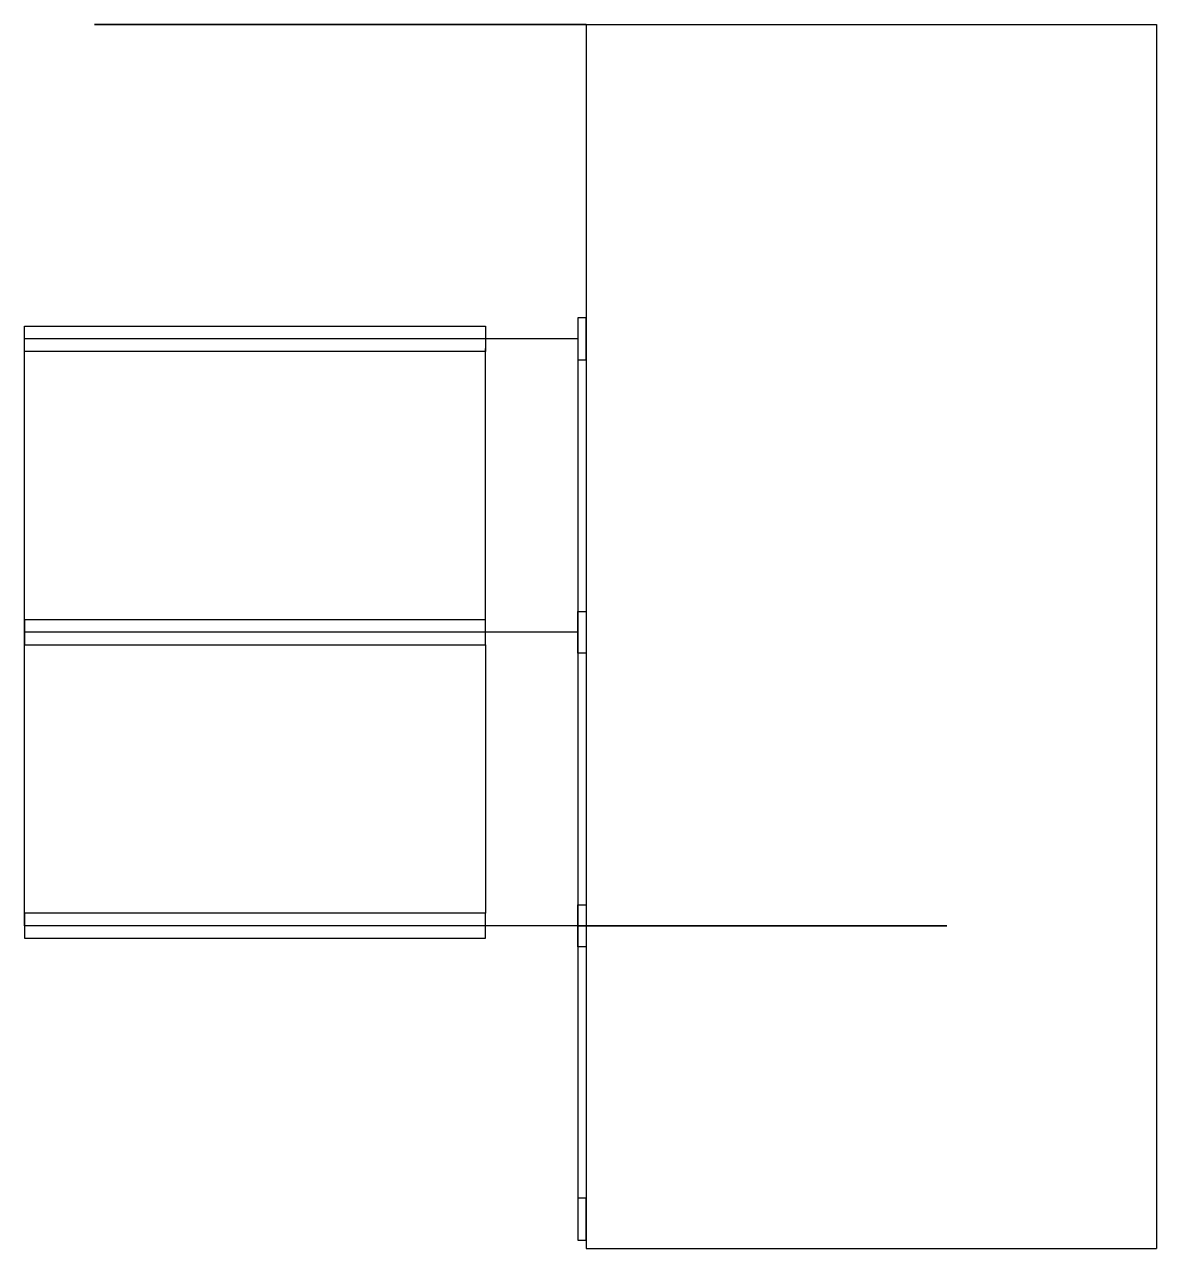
# Model space of a CAD drawing. Header units: millimetres. Extents: x -101 to 34, y -146 to 0.
import ezdxf

# ---------------------------------------------------------------- set-up
doc = ezdxf.new("R2010")
doc.units = ezdxf.units.MM
doc.layers.get('0').update_dxf_attribs({"linetype": 'CONTINUOUS'})

msp = doc.modelspace()

# ---------------------------------------------------------------- linework, layer by layer
for p, q in [((-34, 0), (-92.63, 0)), ((-92.63, 0), (34, 0)), ((-34, 0), (-34, -146)), ((34, 0), (34, -146)), ((-34, -35), (-35, -35)), ((-35, -35), (-35, -40)), ((-35, -35), (-35, -145)), ((-34, -40), (-34, -35)), ((-35, -37.5), (-100.99, -37.5)), ((-100.99, -107.5), (-100.99, -37.5)), ((-46, -71), (-46, -38.66)), ((-35, -40), (-34, -40)), ((-46, -71), (-100.99, -71)), ((-100.99, -71), (-100.99, -74)), ((-46, -74), (-46, -71)), ((-35, -72.5), (-100.99, -72.5)), ((-100.99, -74), (-46, -74)), ((-46, -74), (-46, -106)), ((-46, -106), (-100.99, -106)), ((-100.99, -106), (-100.99, -109)), ((-46, -109), (-46, -106)), ((8.99, -107.5), (-100.99, -107.5)), ((-35, -107.5), (8.99, -107.5)), ((-100.99, -109), (-46, -109)), ((-34, -140), (-35, -140)), ((-35, -140), (-35, -145)), ((-34, -145), (-34, -140)), ((-35, -145), (-34, -145)), ((-34, -146), (34, -146))]:
    msp.add_line(p, q)
for points in [[(-46, -39), (-100.99, -39), (-100.99, -36), (-46, -36)], [(-35, -70), (-34, -70), (-34, -75), (-35, -75)], [(-35, -105), (-34, -105), (-34, -110), (-35, -110)]]:
    msp.add_lwpolyline(points, close=True)

doc.saveas('drawing.dxf')
